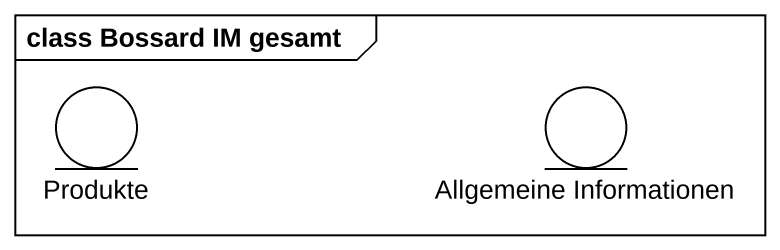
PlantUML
@startuml
mainframe class Bossard IM gesamt
entity Produkte
entity "Allgemeine Informationen" as Allgemeine_Informationen
@enduml
